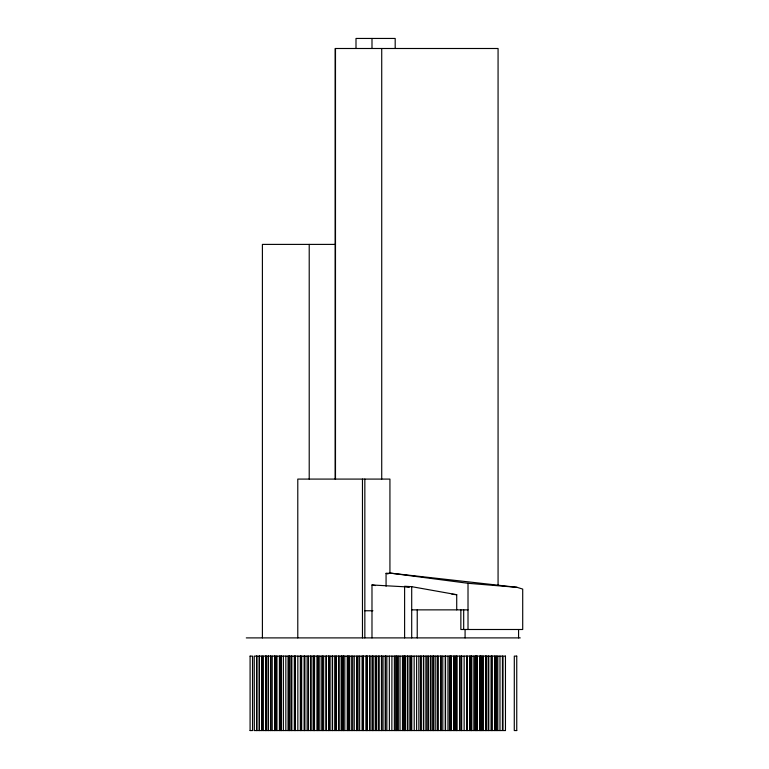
<?xml version="1.0" encoding="UTF-8"?>
<svg xmlns="http://www.w3.org/2000/svg" width="769" height="769" viewBox="0 0 769 769"><rect width="100%" height="100%" fill="white"/><g stroke="black" fill="none" stroke-linecap="round" stroke-linejoin="round"><path stroke-width="1.15" d="M386.067 586.209L386.067 573.347L390.739 573.174L517.056 587.324L522.709 589.092L522.709 629.494L460.862 629.494L460.862 609.865M335.505 244.398L262.402 244.398L262.402 637.895M411.703 609.865L468.013 609.865M364.842 610.759L372.917 610.759M246.291 637.895L520.257 637.895M250.108 656.12L252.53 656.12L252.549 730.55L250.108 730.55M502.426 656.12L262.585 656.12L262.565 730.55L502.426 730.55M505.435 656.12L503.013 656.12L502.993 730.55L505.435 730.55M516.72 656.12L514.307 656.12L514.278 730.55L516.72 730.55M254.231 730.55L262.171 730.55L262.191 656.12L254.231 656.12L254.328 730.55M404.609 637.895L404.609 586.276L411.703 586.67L456.719 594.697L456.719 609.865M371.985 637.895L371.985 584.978L409.377 587.055L406.157 586.526M390.739 573.174L468.013 583.286L517.056 587.324M451.97 594.274L456.719 594.697M371.985 584.978L375.445 585.555M386.067 573.347L387.999 573.962M518.566 629.494L518.566 637.895M516.749 656.12L516.749 730.55M505.454 656.12L505.454 730.55M502.445 656.12L502.445 730.55M499.985 656.12L499.985 730.55M498.072 585.074L498.072 48.495L335.188 48.495L335.188 479.087M497.803 656.12L497.803 730.55M496.582 656.12L496.582 730.55M495.073 656.12L495.073 730.55M494.784 656.12L494.784 730.55M492.323 656.12L492.323 730.55M491.391 656.12L491.391 730.55M491.247 656.12L491.247 730.55M488.786 656.12L488.786 730.55M488.152 656.12L488.152 730.55M486.325 656.12L486.325 730.55M485.854 656.12L485.854 730.55M485.691 656.12L485.691 730.55M483.393 656.12L483.393 730.55M482.134 656.12L482.134 730.55M480.625 656.12L480.625 730.55M480.452 656.12L480.452 730.55M479.606 656.12L479.606 730.55M477.136 656.12L477.136 730.55M476.943 656.12L476.943 730.55M476.665 656.12L476.665 730.55M475.444 656.12L475.444 730.55M475.194 656.12L475.194 730.55M473.858 656.12L473.858 730.55M471.753 656.12L471.753 730.55M471.474 656.12L471.474 730.55M471.387 656.12L471.387 730.55M470.253 656.12L470.253 730.55M469.792 656.12L469.792 730.55M468.013 583.286L468.013 629.494M467.331 656.12L467.331 730.55M466.6 656.12L466.6 730.55M465.082 629.494L465.082 637.895M464.14 656.12L464.14 730.55M463.688 609.865L463.688 629.494M461.679 656.12L461.679 730.55M461.371 656.12L461.371 730.55M461.092 656.12L461.092 730.55M459.574 656.12L459.574 730.55M457.113 656.12L457.113 730.55M455.902 656.12L455.902 730.55M454.681 656.12L454.681 730.55M453.585 656.12L453.585 730.55M451.124 656.12L451.124 730.55M450.999 656.12L450.999 730.55M450.711 656.12L450.711 730.55M449.49 656.12L449.49 730.55M447.981 656.12L447.981 730.55M445.52 656.12L445.52 730.55M445.28 656.12L445.28 730.55M442.79 656.12L442.819 730.55M441.204 656.12L441.204 730.55M440.589 656.12L440.589 730.55M438.128 656.12L438.128 730.55M437.599 656.12L437.599 730.55M435.802 656.12L435.802 730.55M433.918 656.12L433.918 730.55M433.341 656.12L433.341 730.55M432.909 656.12L432.909 730.55M430.986 656.12L430.986 730.55M430.448 656.12L430.448 730.55M428.525 656.12L428.525 730.55M427.18 656.12L427.18 730.55M425.901 656.12L425.901 730.55M423.729 656.12L423.729 730.55M423.44 656.12L423.44 730.55M421.268 656.12L421.268 730.55M420.508 656.12L420.508 730.55M418.855 656.12L418.855 730.55M417.231 609.865L417.231 637.895M416.615 656.12L416.615 730.55M414.145 656.12L414.222 730.55M411.703 586.67L411.703 637.895M411.761 656.12L411.761 730.55M410.973 656.12L410.973 730.55M409.848 656.12L409.848 730.55M407.906 656.12L407.906 730.55M407.378 656.12L407.378 730.55M405.446 656.12L405.455 730.55M404.609 656.12L404.609 730.55M404.273 656.12L404.273 730.55M403.244 656.12L403.244 730.55M402.485 656.12L402.485 730.55M400.024 656.12L400.024 730.55M398.323 656.12L398.323 730.55M396.958 656.12L396.958 730.55M396.746 656.12L396.746 730.55M395.679 656.12L395.679 730.55M395.189 48.495L395.189 38.45L355.999 38.45L355.999 48.495M394.382 656.12L394.382 730.55M391.921 656.12L391.854 730.55M389.931 573.376L389.931 479.087L297.786 479.087L297.786 637.895M389.316 656.12L389.393 730.55M386.845 656.12L386.845 730.55M385.49 656.12L385.49 730.55M385.279 656.12L385.279 730.55M383.029 656.12L383.029 730.55M381.722 48.495L381.722 479.087M381.664 656.12L381.664 730.55M381.453 656.12L381.453 730.55M379.204 656.12L379.204 730.55M378.29 656.12L378.29 730.55M376.214 656.12L376.214 730.55M375.83 656.12L375.83 730.55M373.801 656.12L373.753 730.55M372.388 656.12L372.388 730.55M372.225 656.12L372.225 730.55M371.994 38.45L371.994 48.495M369.927 656.12L369.927 730.55M369.629 656.12L369.629 730.55M367.159 656.12L367.159 730.55M366.832 656.12L366.832 730.55M366.765 656.12L366.765 730.55M365.919 656.12L365.919 730.55M364.842 479.087L364.842 637.895M363.458 656.12L363.458 730.55M363.006 656.12L363.006 730.55M362.468 479.087L362.468 637.895M362.093 656.12L362.093 730.55M359.632 656.12L359.632 730.55M358.056 656.12L358.056 730.55M354.24 656.12L354.24 730.55M352.663 656.12L352.663 730.55M351.298 656.12L351.298 730.55M349.241 656.12L349.241 730.55M348.838 656.12L348.838 730.55M347.886 656.12L347.886 730.55M347.252 656.12L347.252 730.55M344.791 656.12L344.791 730.55M343.349 656.12L343.349 730.55M343.243 656.12L343.243 730.55M342.955 656.12L342.955 730.55M341.561 656.12L341.561 730.55M341.167 656.12L341.167 730.55M339.1 656.12L339.1 730.55M338.552 656.12L338.552 730.55M336.091 656.12L336.091 730.55M336.005 656.12L336.005 730.55M335.486 48.495L335.486 479.087M334.726 656.12L334.726 730.55M332.554 656.12L332.554 730.55M332.266 656.12L332.266 730.55M330.093 656.12L330.093 730.55M328.853 656.12L328.853 730.55M328.728 656.12L328.728 730.55M326.267 656.12L326.267 730.55M326.104 656.12L326.104 730.55M323.634 656.12L323.634 730.55M322.278 656.12L322.278 730.55M322.067 656.12L322.067 730.55M319.817 656.12L319.817 730.55M318.241 656.12L318.241 730.55M317.703 656.12L317.703 730.55M316.953 656.12L316.953 730.55M313.877 656.12L313.877 730.55M313.137 656.12L313.137 730.55M310.955 656.12L310.955 730.55M310.666 656.12L310.666 730.55M309.215 244.398L309.215 479.087M308.494 656.12L308.475 730.55M307.139 656.12L307.139 730.55M304.668 656.12L304.668 730.55M304.659 656.12L304.659 730.55M304.13 656.12L304.13 730.55M301.669 656.12L301.669 730.55M300.621 656.12L300.621 730.55M300.314 656.12L300.314 730.55M297.843 656.12L297.843 730.55M295.373 656.12L295.373 730.55M294.94 656.12L294.94 730.55M294.316 656.12L294.316 730.55M291.845 656.12L291.845 730.55M291.393 656.12L291.393 730.55M289.817 656.12L289.817 730.55M289.548 656.12L289.548 730.55M288.836 656.12L288.836 730.55M288.039 656.12L288.039 730.55M285.837 656.12L285.837 730.55M283.377 656.12L283.377 730.55M281.329 656.12L281.329 730.55M281.204 656.12L281.204 730.55M280.176 656.12L280.176 730.55M279.426 656.12L279.426 730.55M276.955 656.12L276.955 730.55M275.927 656.12L275.927 730.55M274.773 656.12L274.773 730.55M274.668 656.12L274.668 730.55M272.207 656.12L272.207 730.55M270.842 656.12L270.842 730.55M270.525 656.12L270.525 730.55M268.381 656.12L268.381 730.55M268.256 656.12L268.256 730.55M266.439 656.12L266.439 730.55M265.795 656.12L265.795 730.55M265.67 656.12L265.67 730.55M263.2 656.12L263.2 730.55M261.844 656.12L261.844 730.55M259.384 656.12L259.384 730.55M259.259 656.12L259.259 730.55M256.798 656.12L256.798 730.55M256.673 656.12L256.673 730.55M250.088 656.12L250.088 730.55M481.846 730.55L481.846 656.12L481.817 730.55M456.286 730.55L456.286 656.12L456.18 730.55M356.778 730.55L356.778 656.12L356.701 730.55M314.492 730.55L314.492 656.12L314.415 730.55"/></g></svg>
